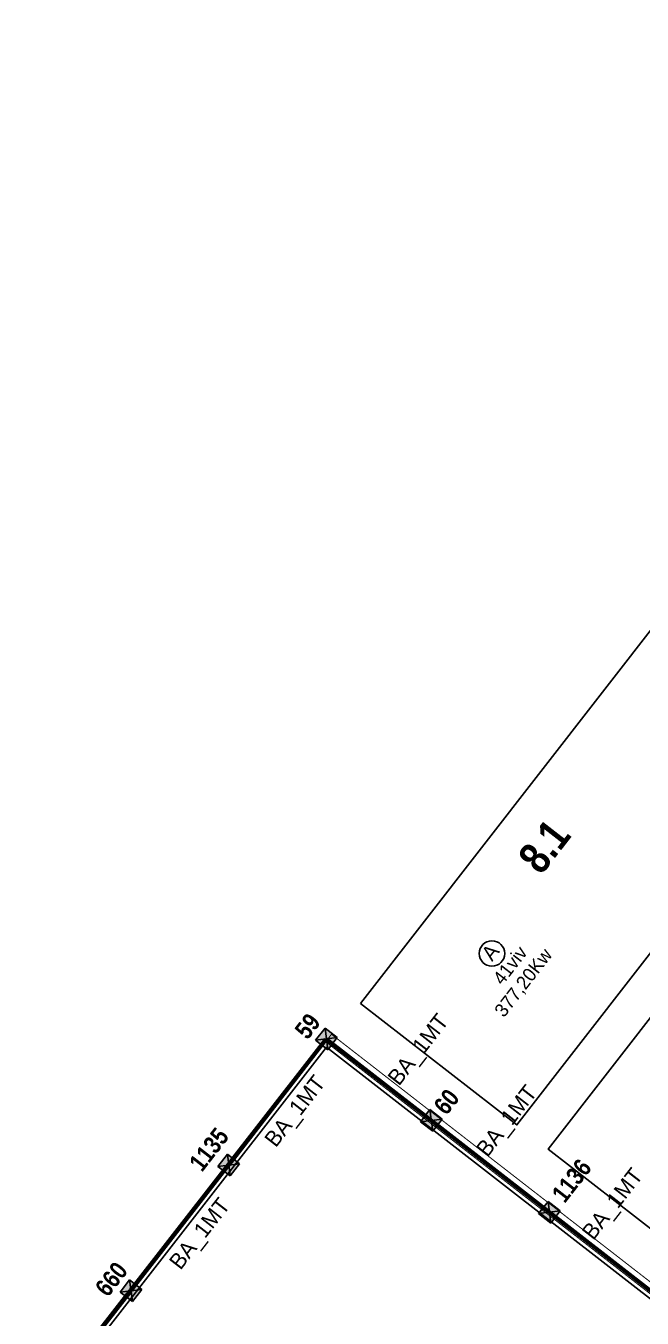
# Model space of a CAD drawing. Header units: metres. Extents: x 750363 to 753809, y 4417932 to 4421953.
# Drawn here: x 752056.7 to 752212.2, y 4420214.2 to 4420540.6 of the extents above; entities that cross this region are included whole.
import ezdxf

# ---------------------------------------------------------------- set-up
doc = ezdxf.new("R2010")
doc.units = ezdxf.units.M
for name, color, linetype in [('----1-verde oscuro', 104, 'Continuous'), ('0-MANZANAS', 10, 'Continuous'), ('0-REPARCELACION', 5, 'Continuous'), ('1-LINEAS-MT', 7, 'Continuous'), ('2-ARQUETAS-CRUCE', 10, 'Continuous'), ('2-ARQUETAS-PASO', 170, 'Continuous'), ('2-CARGAS-BT', 7, 'Continuous'), ('2-TEXTO ZANJA-MT', 7, 'Continuous'), ('2-TEXTO-ARQUETA-MT', 7, 'Continuous'), ('2-ZANJAS-MT', 10, 'Continuous')]:
    doc.layers.add(name, color=color, linetype=linetype)
doc.styles.add('Century', font='GOTHIC.TTF')
doc.styles.add('Century_1_2000', font='GOTHIC.TTF', dxfattribs={"height": 4})
doc.styles.add('Urbanismo_1_1000', font='swisscb.ttf', dxfattribs={"height": 3})
doc.styles.add('Urbanismo_1_2500', font='swisscb.ttf', dxfattribs={"height": 8})

# ---------------------------------------------------------------- blocks, each defined once
blk = doc.blocks.new('Arqueta 001')
h = blk.add_hatch(color=255)
h.dxf.hatch_style = 1
h.paths.add_polyline_path([(-1.95, 1.95), (0, 0), (1.95, 1.95)])
h.paths.add_polyline_path([(0, 0), (-1.95, -1.95), (1.95, -1.95)])
h = blk.add_hatch(color=256)
h.dxf.hatch_style = 1
h.paths.add_polyline_path([(0, 0), (-1.95, 1.95), (-1.95, -1.95)])
h.paths.add_polyline_path([(1.95, -1.95), (1.95, 1.95), (0, 0)])
h = blk.add_hatch(color=256)
h.dxf.hatch_style = 1
h.paths.add_polyline_path([(1.95, 1.95), (-1.95, 1.95), (0, 0)])
h.paths.add_polyline_path([(0, 0), (-1.95, -1.95), (1.95, -1.95)])
for p, q in [((-1.95, 1.95), (1.95, 1.95)), ((-1.95, -1.95), (-1.95, 1.95)), ((-1.95, 1.95), (1.95, -1.95)), ((1.95, 1.95), (-1.95, -1.95)), ((1.95, 1.95), (1.95, -1.95)), ((1.95, -1.95), (-1.95, -1.95))]:
    blk.add_line(p, q)

msp = doc.modelspace()

# ---------------------------------------------------------------- linework, layer by layer
at = {"layer": '----1-verde oscuro', "const_width": 0.25, "elevation": 1.34}
msp.add_lwpolyline([(752139.3, 4420125.31), (752138.66, 4420124.48), (752056.86, 4420188.08), (752131.77, 4420284.42), (752259.2, 4420185.33), (752290.4, 4420225.46), (752293.62, 4420222.97)], dxfattribs=at)
at = {"layer": '0-REPARCELACION'}
for points in [[(752141.09, 4420293.63), (752217.16, 4420391.56), (752256.65, 4420360.89), (752180.58, 4420262.96)], [(752304.03, 4420324.08), (752264.54, 4420354.75), (752188.48, 4420256.82), (752227.97, 4420226.15)], [(752219.38, 4420215.09), (752132.51, 4420282.57), (752058.9, 4420187.8), (752137.95, 4420126.39), (752141.76, 4420131.29), (752149.57, 4420125.22)]]:
    msp.add_lwpolyline(points, close=True, dxfattribs=at)
at = {"layer": '0-REPARCELACION', "color": 6}
msp.add_circle((752174.29, 4420306.27, -1.34), 3.22, dxfattribs=at)
at = {"layer": '1-LINEAS-MT', "color": 80, "const_width": 0.25}
msp.add_lwpolyline([(752139.2, 4420125.85), (752138.54, 4420125), (752057.63, 4420187.91), (752133.79, 4420285.86), (752222.31, 4420217.03), (752230.81, 4420210.43), (752345.85, 4420358.54), (752337.35, 4420365.15), (752337.35, 4420365.15), (752248.38, 4420434.33), (752248.53, 4420434.53), (752317.84, 4420523.66), (752406.88, 4420454.5), (752449.12, 4420508.88), (752409.51, 4420539.68), (752410.14, 4420540.49)], dxfattribs=at)
at = {"layer": '2-ZANJAS-MT', "const_width": 1, "elevation": -1.34}
for points in [[(752107.87, 4420252.81), (752132.5, 4420284.65)], [(752083.2, 4420221.13), (752107.86, 4420252.88)]]:
    msp.add_lwpolyline(points, dxfattribs=at)
at = {"layer": '2-ZANJAS-MT', "const_width": 1}
for points in [[(752159, 4420264.09), (752132.5, 4420284.65)], [(752188.79, 4420240.92), (752159, 4420264.09)], [(752188.79, 4420240.92), (752221.4, 4420215.56)], [(752057.31, 4420187.84), (752083.21, 4420221.06)]]:
    msp.add_lwpolyline(points, dxfattribs=at)

# ---------------------------------------------------------------- block references
at = {"layer": '2-ARQUETAS-CRUCE', "rotation": 52.16329557934349}
msp.add_blockref('Arqueta 001', (752132.52, 4420284.68), dxfattribs=at)
at = {"layer": '2-ARQUETAS-PASO', "rotation": 52.16329557934349}
for p in [(752159, 4420264.09), (752107.87, 4420252.81, -1.34), (752188.79, 4420240.92), (752083.21, 4420221.06)]:
    msp.add_blockref('Arqueta 001', p, dxfattribs=at)

# ---------------------------------------------------------------- texts
at = {"layer": '0-MANZANAS', "insert": (752175.7, 4420324.74, 1.34), "char_height": 8, "attachment_point": 1, "rotation": 52.1633, "style": 'Urbanismo_1_2500'}
msp.add_mtext_dynamic_manual_height_columns('\\pxqc;8.1', width=28.0708, gutter_width=40, heights=[0], dxfattribs=at)
at = {"layer": '0-REPARCELACION', "color": 3, "insert": (752171.37, 4420306.42, -1.34), "char_height": 3.75, "width": 7.0666, "attachment_point": 1, "rotation": 52.1633, "style": 'Century'}
msp.add_mtext('A', dxfattribs=at)
at = {"layer": '2-CARGAS-BT', "color": 5, "char_height": 3.4, "width": 7.0666, "attachment_point": 1, "rotation": 52.1633, "style": 'Century'}
for s, insert in [('377,20Kw', (752174.64, 4420292, -1.34)), ('41viv', (752174.26, 4420300.15, -1.34))]:
    msp.add_mtext(s, dxfattribs=dict(at, insert=insert))
at = {"layer": '2-TEXTO ZANJA-MT', "char_height": 4, "attachment_point": 1, "rotation": 52.1633, "style": 'Century_1_2000'}
for insert in [(752147.67, 4420275.08, -2.68), (752116.58, 4420259.52), (752169.99, 4420257.05, -4.03), (752196.7, 4420236.08, -2.68), (752092.53, 4420228.56)]:
    msp.add_mtext_dynamic_manual_height_columns('BA_1MT', width=8.2281, gutter_width=10, heights=[0], dxfattribs=dict(at, insert=insert))
at = {"layer": '2-TEXTO-ARQUETA-MT', "char_height": 4.5, "attachment_point": 5, "rotation": 52.1633, "style": 'Urbanismo_1_1000'}
for s, insert, width in [('59', (752127.77, 4420287.91, 1.34), 3.6872), ('60', (752162.84, 4420268.81, 1.34), 3.6793), ('1135', (752102.89, 4420256.77), 3.699), ('1136', (752194.42, 4420248.88, 1.34), 3.6793), ('660', (752078.27, 4420224.01, 1.34), 3.699)]:
    msp.add_mtext(s, dxfattribs=dict(at, insert=insert, width=width))

doc.saveas('drawing.dxf')
